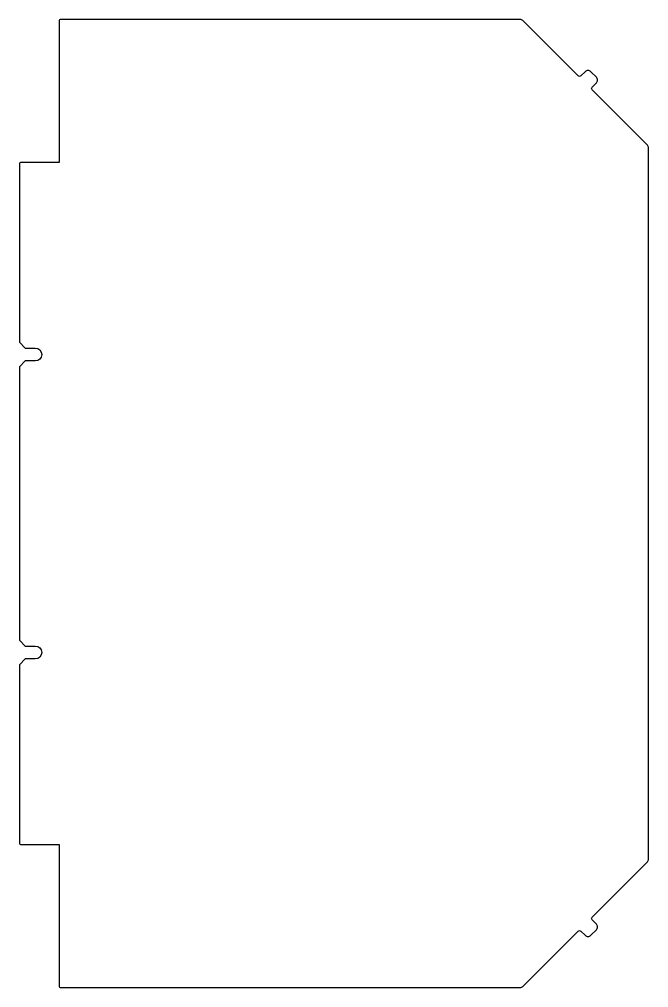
# Model space of a CAD drawing. Extents: x -169 to 148, y -244 to 244.
import ezdxf

# ---------------------------------------------------------------- set-up
doc = ezdxf.new("R2010")
doc.units = 0
doc.header["$MEASUREMENT"] = 0
doc.layers.get('0').update_dxf_attribs({"linetype": 'CONTINUOUS'})

msp = doc.modelspace()

# ---------------------------------------------------------------- linework, layer by layer
at = {"color": 7, "linetype": 'CONTINUOUS'}
msp.add_lwpolyline([(-168.5, 170.75), (-168.5, 81.25), (-165.5, 78.25), (-160.5, 78.25, -1), (-160.5, 71.75), (-165.5, 71.75), (-168.5, 68.75), (-168.5, -68.75), (-165.5, -71.75), (-160.5, -71.75, -1), (-160.5, -78.25), (-165.5, -78.25), (-168.5, -81.25), (-168.5, -170.75, 0.414214), (-167.5, -171.75), (-148.5, -171.75), (-148.5, -242.75, 0.414214), (-147.5, -243.75), (83.67, -243.75, 0.198912), (85.09, -243.16), (112.96, -215.29, -0.414214), (114.38, -215.29), (116.5, -217.41, 0.414214), (119.33, -217.41), (122.16, -214.58, 0.414214), (122.16, -211.75), (120.04, -209.63, -0.414214), (120.04, -208.21), (147.91, -180.34, 0.08982), (148.32, -179.75), (148.45, -179.45), (148.5, -179.13), (148.5, 179.13), (148.45, 179.45), (148.32, 179.75, 0.08982), (147.91, 180.34), (120.04, 208.21, -0.414214), (120.04, 209.63), (122.16, 211.75, 0.414214), (122.16, 214.58), (119.33, 217.41, 0.414214), (116.5, 217.41), (114.38, 215.29, -0.414214), (112.96, 215.29), (85.09, 243.16, 0.198912), (83.67, 243.75), (-147.5, 243.75, 0.414214), (-148.5, 242.75), (-148.5, 171.75), (-167.5, 171.75, 0.414214)], format="xyb", close=True, dxfattribs=at)

doc.saveas('drawing.dxf')
